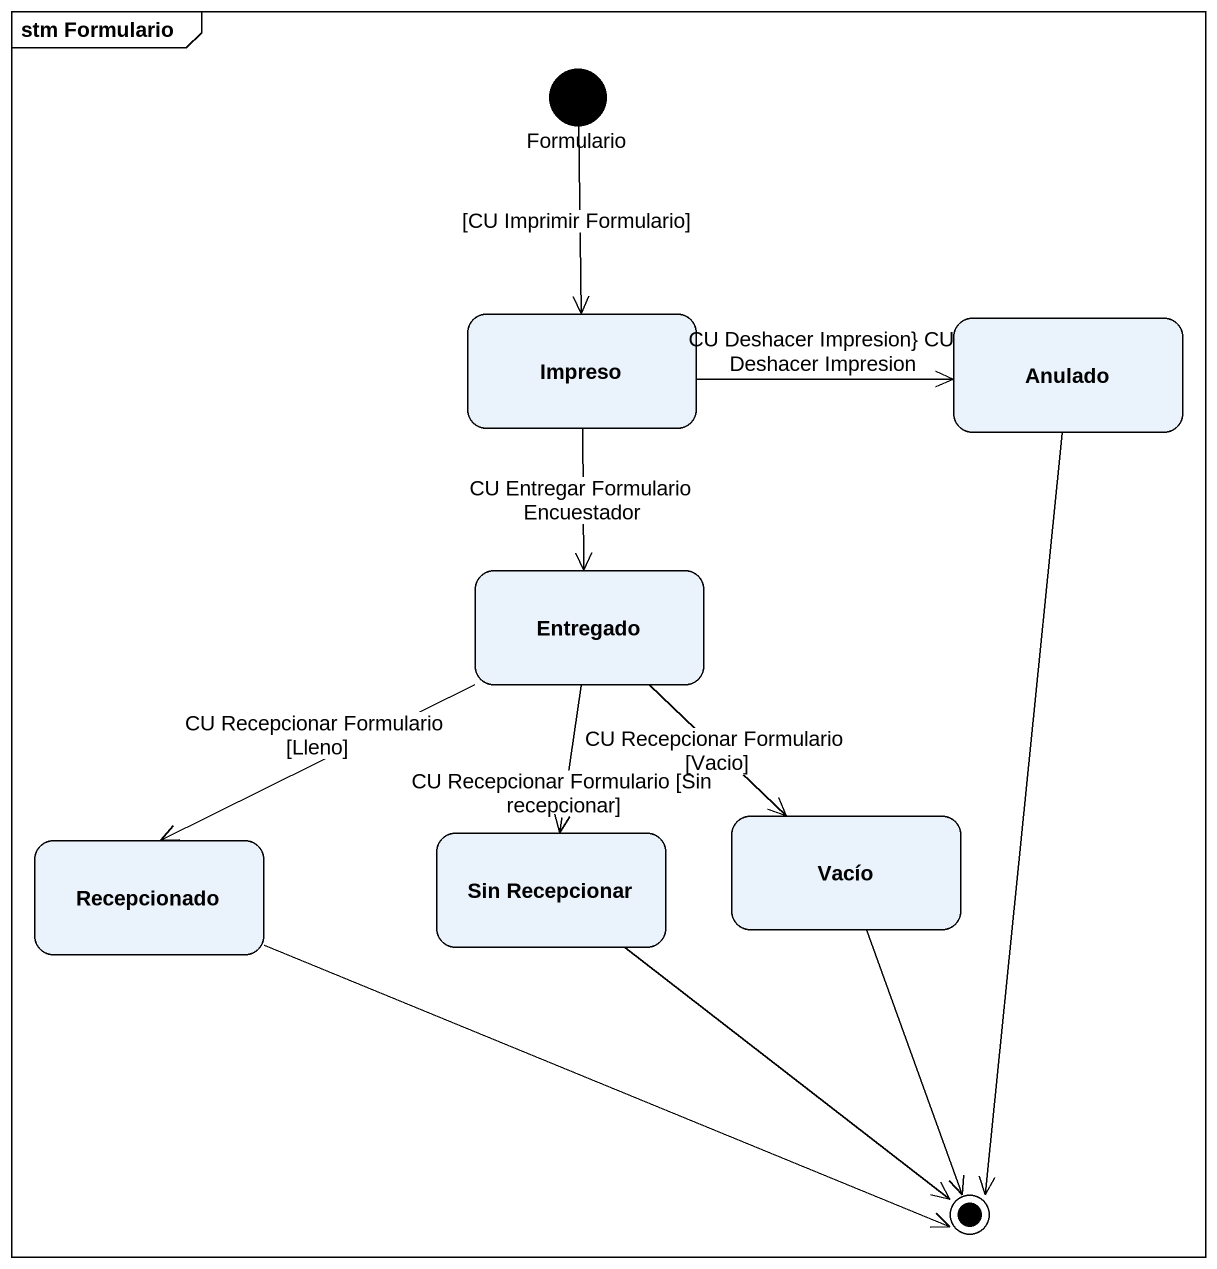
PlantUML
@startuml
mainframe stm Formulario
hide empty description
state Formulario <<start>>
state Impreso
state Anulado
state Entregado
state Recepcionado
state "Sin Recepcionar" as Sin_Recepcionar
state Vacío
Formulario --> Impreso : [CU Imprimir Formulario]
Impreso -right-> Anulado : CU Deshacer Impresion} CU Deshacer Impresion
Impreso --> Entregado : CU Entregar Formulario Encuestador
Entregado --> Recepcionado : CU Recepcionar Formulario [Lleno]
Entregado --> Sin_Recepcionar : CU Recepcionar Formulario [Sin recepcionar]
Entregado --> Vacío : CU Recepcionar Formulario [Vacio]
Anulado --> [*]
Recepcionado -right-> [*]
Sin_Recepcionar --> [*]
Vacío --> [*]
@enduml
